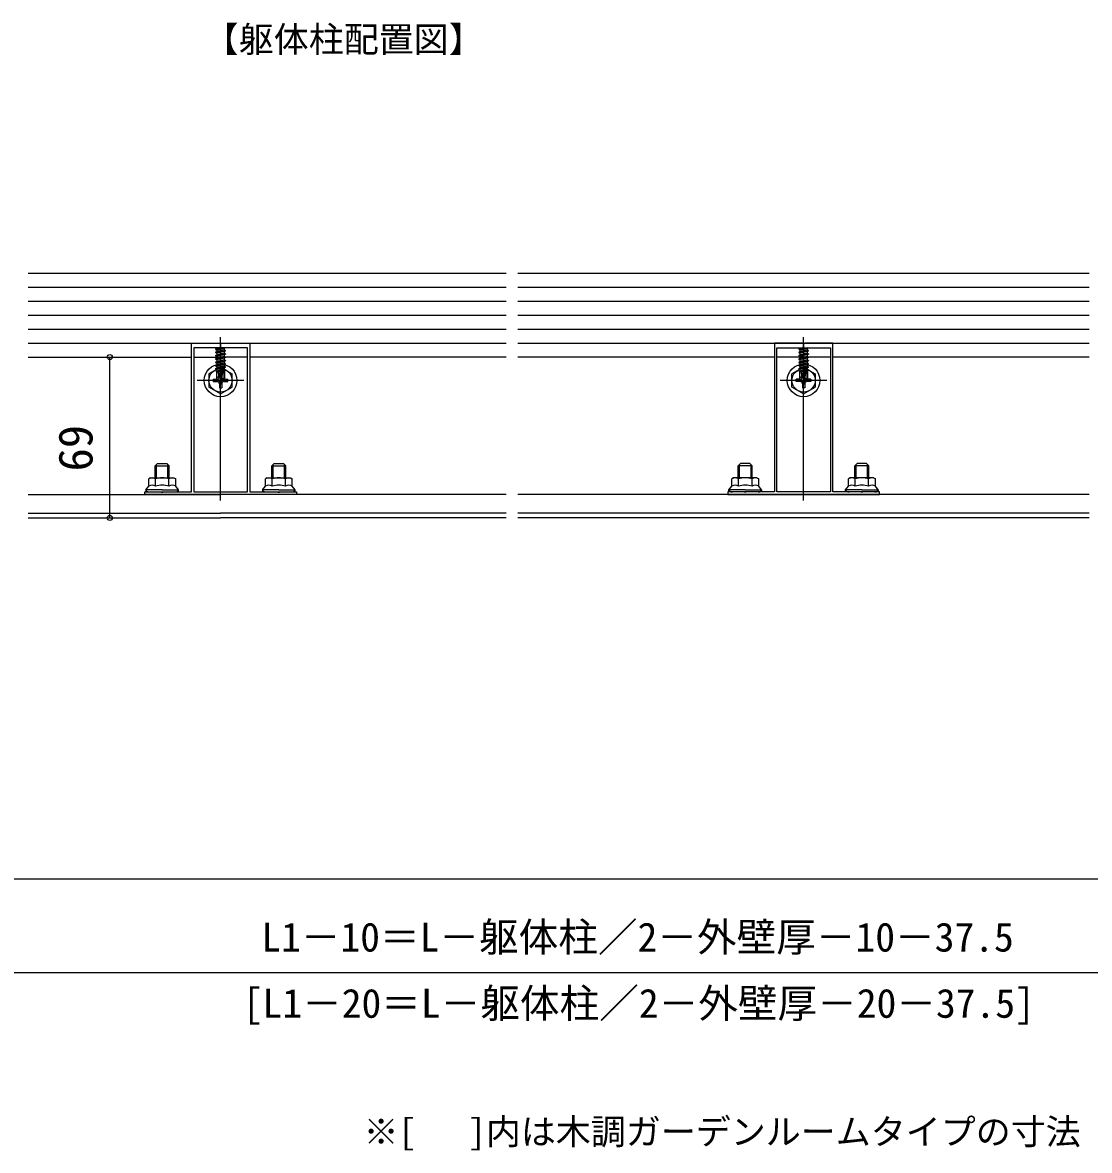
# Model space of a CAD drawing. Units: millimetres, scale not verified. Extents: x -875 to 875, y -1304 to 1297.
# Drawn here: x -199.3 to 258.2, y 35 to 518.8 of the extents above; entities that cross this region are included whole.
import ezdxf
from ezdxf.enums import TextEntityAlignment as Align

# ---------------------------------------------------------------- set-up
doc = ezdxf.new("R2010")
doc.units = ezdxf.units.MM
doc.header["$LTSCALE"] = 8
for name, color, linetype in [('0-2_USER1', 3, 'Continuous'), ('0-3_YKK_11', 7, 'Continuous'), ('0-5_YKK_12', 2, 'Continuous'), ('0-6_YKK_13', 4, 'Continuous'), ('0-8_YKK_D', 6, 'Continuous'), ('0-A_YSS_K', 3, 'Continuous')]:
    doc.layers.add(name, color=color, linetype=linetype)
doc.styles.add('ＭＳ ゴシック', font='')
doc.styles.get('ＭＳ ゴシック').set_extended_font_data('MS Gothic')

msp = doc.modelspace()

# ---------------------------------------------------------------- linework, layer by layer
at = {"layer": '0-3_YKK_11'}
for points in [[(-81.87, 316.317), (-146.87, 316.317), (-146.87, 317.517), (-139.828, 317.517), (-139.645, 317.397), (-139.095, 317.397), (-138.912, 317.517), (-126.87, 317.517), (-126.87, 381.317), (-114.828, 381.317), (-114.645, 381.197), (-114.095, 381.197), (-113.912, 381.317), (-101.87, 381.317), (-101.87, 317.517), (-89.828, 317.517), (-89.645, 317.397), (-89.095, 317.397), (-88.912, 317.517), (-81.87, 317.517)], [(-125.87, 379.317), (-125.87, 317.517), (-102.87, 317.517), (-102.87, 379.317)], [(103.13, 316.317), (168.13, 316.317), (168.13, 317.517), (161.088, 317.517), (160.905, 317.397), (160.355, 317.397), (160.172, 317.517), (148.13, 317.517), (148.13, 381.317), (136.088, 381.317), (135.905, 381.197), (135.355, 381.197), (135.172, 381.317), (123.13, 381.317), (123.13, 317.517), (111.088, 317.517), (110.905, 317.397), (110.355, 317.397), (110.172, 317.517), (103.13, 317.517)], [(147.13, 379.317), (147.13, 317.517), (124.13, 317.517), (124.13, 379.317)]]:
    msp.add_lwpolyline(points, close=True, dxfattribs=at)
at = {"layer": '0-5_YKK_12'}
for p, q in [((-114.37, 313.817), (-114.37, 383.817)), ((135.63, 313.817), (135.63, 383.817)), ((-196.87, 375.317), (-126.87, 375.317)), ((-125.87, 375.317), (-114.37, 375.317)), ((-102.87, 375.317), (-114.37, 375.317)), ((8.13, 375.317), (-101.87, 375.317)), ((123.13, 375.317), (13.13, 375.317)), ((147.13, 375.317), (124.13, 375.317)), ((258.129, 375.317), (148.13, 375.317)), ((-104.37, 365.317), (-124.37, 365.317)), ((145.63, 365.317), (125.63, 365.317)), ((-196.87, 316.317), (-114.37, 316.317)), ((8.13, 316.317), (-114.37, 316.317)), ((258.129, 316.317), (13.13, 316.317)), ((-196.87, 308.317), (-114.37, 308.317)), ((-196.87, 306.317), (-114.37, 306.317)), ((8.13, 308.317), (-114.37, 308.317)), ((8.13, 306.317), (-114.37, 306.317)), ((258.129, 308.317), (13.13, 308.317)), ((258.129, 306.317), (13.13, 306.317))]:
    msp.add_line(p, q, dxfattribs=at)
at = {"layer": '0-6_YKK_13'}
for p, q in [((-196.87, 411.317), (8.13, 411.317)), ((13.13, 411.317), (258.129, 411.317)), ((-196.87, 405.317), (8.13, 405.317)), ((13.13, 405.317), (258.129, 405.317)), ((-196.87, 399.317), (8.13, 399.317)), ((13.13, 399.317), (258.129, 399.317)), ((-196.87, 393.317), (8.13, 393.317)), ((13.13, 393.317), (258.129, 393.317)), ((-196.87, 387.317), (8.13, 387.317)), ((13.13, 387.317), (258.129, 387.317)), ((-196.87, 381.317), (8.13, 381.317)), ((-112.57, 379.317), (-116.47, 378.667)), ((-116.47, 378.767), (-113.17, 379.317)), ((-116.47, 378.767), (-115.92, 379.085)), ((-116.47, 378.767), (-116.47, 378.667)), ((-116.47, 378.667), (-115.92, 378.35)), ((-116.47, 377.367), (-112.27, 378.067)), ((-112.27, 377.967), (-116.47, 377.267)), ((-116.47, 377.367), (-115.92, 377.685)), ((-114.891, 379.317), (-115.92, 379.085)), ((-115.92, 379.317), (-115.92, 379.085)), ((-112.82, 378.385), (-115.92, 377.685)), ((-115.92, 378.35), (-115.92, 377.685)), ((-114.37, 381.317), (-114.37, 363.617)), ((-112.82, 379.05), (-112.82, 378.385)), ((-112.27, 378.067), (-112.82, 378.385)), ((-112.82, 377.65), (-112.82, 376.985)), ((-112.27, 378.067), (-112.27, 377.967)), ((13.13, 381.317), (258.129, 381.317)), ((137.43, 379.317), (133.53, 378.667)), ((133.53, 378.767), (136.83, 379.317)), ((133.53, 378.767), (134.08, 379.085)), ((133.53, 378.767), (133.53, 378.667)), ((133.53, 378.667), (134.08, 378.35)), ((133.53, 377.367), (137.73, 378.067)), ((137.73, 377.967), (133.53, 377.267)), ((133.53, 377.367), (134.08, 377.685)), ((135.109, 379.317), (134.08, 379.085)), ((134.08, 379.317), (134.08, 379.085)), ((137.18, 378.385), (134.08, 377.685)), ((134.08, 378.35), (134.08, 377.685)), ((135.63, 381.317), (135.63, 363.617)), ((137.18, 379.05), (137.18, 378.385)), ((137.73, 378.067), (137.18, 378.385)), ((137.18, 377.65), (137.18, 376.985)), ((137.73, 378.067), (137.73, 377.967)), ((-116.47, 377.367), (-116.47, 377.267)), ((-116.47, 377.267), (-115.92, 376.95)), ((-116.47, 375.967), (-112.27, 376.667)), ((-112.27, 376.567), (-116.47, 375.867)), ((-116.47, 375.967), (-115.92, 376.285)), ((-116.47, 375.967), (-116.47, 375.867)), ((-116.47, 375.867), (-115.92, 375.55)), ((-116.47, 374.567), (-112.27, 375.267)), ((-112.27, 375.167), (-116.47, 374.467)), ((-116.47, 374.567), (-115.92, 374.885)), ((-116.47, 374.567), (-116.47, 374.467)), ((-116.47, 374.467), (-115.92, 374.15)), ((-116.47, 373.167), (-112.27, 373.867)), ((-112.27, 373.767), (-116.47, 373.067)), ((-116.47, 373.167), (-115.92, 373.485)), ((-116.47, 373.167), (-116.47, 373.067)), ((-116.47, 373.067), (-115.92, 372.75)), ((-112.82, 376.985), (-115.92, 376.285)), ((-115.92, 376.95), (-115.92, 376.285)), ((-112.82, 375.585), (-115.92, 374.885)), ((-115.92, 375.55), (-115.92, 374.885)), ((-112.82, 374.185), (-115.92, 373.485)), ((-115.92, 374.15), (-115.92, 373.485)), ((-112.82, 372.785), (-115.92, 372.085)), ((-115.92, 372.75), (-115.92, 372.085)), ((-112.27, 376.667), (-112.82, 376.985)), ((-112.82, 376.25), (-112.82, 375.585)), ((-112.27, 375.267), (-112.82, 375.585)), ((-112.82, 374.85), (-112.82, 374.185)), ((-112.27, 373.867), (-112.82, 374.185)), ((-112.82, 373.45), (-112.82, 372.785)), ((-112.27, 372.467), (-112.82, 372.785)), ((-112.27, 376.667), (-112.27, 376.567)), ((-112.27, 375.267), (-112.27, 375.167)), ((-112.27, 373.867), (-112.27, 373.767)), ((133.53, 377.367), (133.53, 377.267)), ((133.53, 377.267), (134.08, 376.95)), ((133.53, 375.967), (137.73, 376.667)), ((137.73, 376.567), (133.53, 375.867)), ((133.53, 375.967), (134.08, 376.285)), ((133.53, 375.967), (133.53, 375.867)), ((133.53, 375.867), (134.08, 375.55)), ((133.53, 374.567), (137.73, 375.267)), ((137.73, 375.167), (133.53, 374.467)), ((133.53, 374.567), (134.08, 374.885)), ((133.53, 374.567), (133.53, 374.467)), ((133.53, 374.467), (134.08, 374.15)), ((133.53, 373.167), (137.73, 373.867)), ((137.73, 373.767), (133.53, 373.067)), ((133.53, 373.167), (134.08, 373.485)), ((133.53, 373.167), (133.53, 373.067)), ((133.53, 373.067), (134.08, 372.75)), ((137.18, 376.985), (134.08, 376.285)), ((134.08, 376.95), (134.08, 376.285)), ((137.18, 375.585), (134.08, 374.885)), ((134.08, 375.55), (134.08, 374.885)), ((137.18, 374.185), (134.08, 373.485)), ((134.08, 374.15), (134.08, 373.485)), ((137.18, 372.785), (134.08, 372.085)), ((134.08, 372.75), (134.08, 372.085)), ((137.73, 376.667), (137.18, 376.985)), ((137.18, 376.25), (137.18, 375.585)), ((137.73, 375.267), (137.18, 375.585)), ((137.18, 374.85), (137.18, 374.185)), ((137.73, 373.867), (137.18, 374.185)), ((137.18, 373.45), (137.18, 372.785)), ((137.73, 372.467), (137.18, 372.785)), ((137.73, 376.667), (137.73, 376.567)), ((137.73, 375.267), (137.73, 375.167)), ((137.73, 373.867), (137.73, 373.767)), ((-114.37, 371.067), (-119.37, 368.18)), ((-119.37, 368.18), (-119.37, 362.454)), ((-116.47, 371.767), (-112.27, 372.467)), ((-112.27, 372.367), (-116.47, 371.667)), ((-116.47, 371.767), (-115.92, 372.085)), ((-116.47, 371.767), (-116.47, 371.667)), ((-116.47, 371.667), (-115.92, 371.35)), ((-116.47, 370.367), (-112.27, 371.067)), ((-113.331, 370.791), (-116.47, 370.267)), ((-116.47, 370.367), (-115.92, 370.685)), ((-116.47, 370.367), (-116.47, 370.267)), ((-116.47, 370.267), (-115.92, 369.95)), ((-113.692, 369.507), (-116.27, 369.083)), ((-116.27, 369.083), (-115.92, 369.285)), ((-116.07, 368.988), (-116.27, 369.083)), ((-116.07, 369.017), (-116.07, 366.167)), ((-113.794, 369.017), (-116.07, 369.017)), ((-112.82, 371.385), (-115.92, 370.685)), ((-115.92, 371.35), (-115.92, 370.685)), ((-113.487, 370.499), (-115.92, 369.95)), ((-115.92, 369.95), (-115.92, 369.285)), ((-113.631, 369.802), (-115.92, 369.285)), ((-113.752, 369.241), (-114.904, 369.017)), ((-114.87, 368.467), (-114.87, 366.817)), ((-113.87, 368.467), (-114.87, 368.467)), ((-114.37, 371.067), (-109.37, 368.18)), ((-113.461, 370.624), (-114.37, 366.239)), ((-113.038, 370.74), (-114.22, 365.042)), ((-113.87, 368.467), (-113.87, 366.817)), ((-113.791, 369.03), (-113.85, 369.017)), ((-112.27, 370.967), (-113.184, 370.815)), ((-112.82, 369.985), (-112.973, 369.95)), ((-112.97, 370.569), (-112.97, 366.292)), ((-112.37, 369.725), (-112.97, 369.626)), ((-112.37, 369.51), (-112.97, 369.393)), ((-112.67, 369.017), (-112.97, 369.017)), ((-112.82, 372.05), (-112.82, 371.385)), ((-112.27, 371.067), (-112.82, 371.385)), ((-112.82, 370.65), (-112.82, 369.985)), ((-112.37, 369.725), (-112.82, 369.985)), ((-112.67, 369.336), (-112.67, 366.167)), ((-112.37, 369.725), (-112.37, 369.51)), ((-112.27, 372.467), (-112.27, 372.367)), ((-112.27, 371.067), (-112.27, 370.967)), ((-109.37, 362.454), (-109.37, 368.18)), ((135.63, 371.067), (130.63, 368.18)), ((130.63, 362.454), (130.63, 368.18)), ((133.53, 371.767), (137.73, 372.467)), ((137.73, 372.367), (133.53, 371.667)), ((133.53, 371.767), (134.08, 372.085)), ((133.53, 371.767), (133.53, 371.667)), ((133.53, 371.667), (134.08, 371.35)), ((133.53, 370.367), (137.73, 371.067)), ((136.669, 370.791), (133.53, 370.267)), ((133.53, 370.367), (134.08, 370.685)), ((133.53, 370.367), (133.53, 370.267)), ((133.53, 370.267), (134.08, 369.95)), ((136.308, 369.507), (133.73, 369.083)), ((133.73, 369.083), (134.08, 369.285)), ((133.93, 368.988), (133.73, 369.083)), ((133.93, 369.017), (133.93, 366.167)), ((136.206, 369.017), (133.93, 369.017)), ((137.18, 371.385), (134.08, 370.685)), ((134.08, 371.35), (134.08, 370.685)), ((136.513, 370.499), (134.08, 369.95)), ((134.08, 369.95), (134.08, 369.285)), ((136.369, 369.802), (134.08, 369.285)), ((136.248, 369.241), (135.096, 369.017)), ((135.13, 368.467), (135.13, 366.817)), ((135.13, 368.467), (136.13, 368.467)), ((135.63, 371.067), (140.63, 368.18)), ((136.539, 370.624), (135.63, 366.239)), ((136.962, 370.74), (135.78, 365.042)), ((136.13, 368.467), (136.13, 366.817)), ((136.209, 369.03), (136.15, 369.017)), ((137.73, 370.967), (136.816, 370.815)), ((137.18, 369.985), (137.027, 369.95)), ((137.03, 370.569), (137.03, 366.292)), ((137.63, 369.725), (137.03, 369.626)), ((137.63, 369.51), (137.03, 369.393)), ((137.33, 369.017), (137.03, 369.017)), ((137.18, 372.05), (137.18, 371.385)), ((137.73, 371.067), (137.18, 371.385)), ((137.18, 370.65), (137.18, 369.985)), ((137.63, 369.725), (137.18, 369.985)), ((137.33, 369.336), (137.33, 366.167)), ((137.63, 369.725), (137.63, 369.51)), ((137.73, 372.467), (137.73, 372.367)), ((137.73, 371.067), (137.73, 370.967)), ((140.63, 368.18), (140.63, 362.454)), ((-117.52, 365.817), (-115.87, 365.817)), ((-117.52, 365.817), (-117.52, 364.817)), ((-117.52, 364.817), (-115.87, 364.817)), ((-115.113, 366.971), (-116.07, 366.167)), ((-114.52, 364.617), (-116.07, 366.167)), ((-114.87, 363.817), (-114.87, 362.167)), ((-114.37, 366.239), (-114.52, 364.617)), ((-114.52, 364.617), (-114.22, 364.617)), ((-114.37, 366.239), (-114.37, 364.617)), ((-112.97, 366.292), (-114.22, 365.042)), ((-114.22, 364.617), (-112.67, 366.167)), ((-114.22, 365.042), (-114.22, 364.617)), ((-113.87, 363.817), (-113.87, 362.167)), ((-112.67, 366.167), (-112.97, 366.292)), ((-112.87, 365.817), (-111.22, 365.817)), ((-112.87, 364.817), (-111.22, 364.817)), ((-111.22, 364.817), (-111.22, 365.817)), ((134.13, 365.817), (132.48, 365.817)), ((132.48, 364.817), (132.48, 365.817)), ((134.13, 364.817), (132.48, 364.817)), ((134.887, 366.971), (133.93, 366.167)), ((135.48, 364.617), (133.93, 366.167)), ((135.13, 363.817), (135.13, 362.167)), ((135.63, 366.239), (135.48, 364.617)), ((135.48, 364.617), (135.78, 364.617)), ((135.63, 366.239), (135.63, 364.617)), ((137.03, 366.292), (135.78, 365.042)), ((135.78, 364.617), (137.33, 366.167)), ((135.78, 365.042), (135.78, 364.617)), ((136.13, 363.817), (136.13, 362.167)), ((137.33, 366.167), (137.03, 366.292)), ((138.78, 365.817), (137.13, 365.817)), ((138.78, 364.817), (137.13, 364.817)), ((138.78, 365.817), (138.78, 364.817)), ((-114.37, 359.567), (-119.37, 362.454)), ((-114.87, 362.167), (-113.87, 362.167)), ((-114.37, 359.567), (-109.37, 362.454)), ((135.63, 359.567), (130.63, 362.454)), ((136.13, 362.167), (135.13, 362.167)), ((135.63, 359.567), (140.63, 362.454)), ((-141.83, 323.517), (-141.83, 329.157)), ((-136.91, 323.517), (-136.91, 329.157)), ((-91.83, 323.517), (-91.83, 329.157)), ((-86.91, 323.517), (-86.91, 329.157)), ((108.17, 323.517), (108.17, 329.157)), ((113.09, 323.517), (113.09, 329.157)), ((158.17, 323.517), (158.17, 329.157)), ((163.09, 323.517), (163.09, 329.157)), ((-142.37, 328.617), (-136.37, 328.617)), ((-92.37, 328.617), (-86.37, 328.617)), ((113.63, 328.617), (107.63, 328.617)), ((163.63, 328.617), (157.63, 328.617)), ((-146.37, 318.317), (-145.144, 319.917)), ((-144.37, 323.517), (-145.144, 323.071)), ((-145.144, 319.917), (-145.144, 323.071)), ((-144.37, 323.517), (-134.37, 323.517)), ((-142.257, 319.917), (-142.257, 323.071)), ((-136.483, 319.917), (-136.483, 323.071)), ((-134.37, 323.517), (-133.597, 323.071)), ((-133.597, 319.917), (-133.597, 323.071)), ((-132.37, 318.317), (-133.597, 319.917)), ((-96.37, 318.317), (-95.144, 319.917)), ((-94.37, 323.517), (-95.144, 323.071)), ((-95.144, 319.917), (-95.144, 323.071)), ((-94.37, 323.517), (-84.37, 323.517)), ((-92.257, 319.917), (-92.257, 323.071)), ((-86.483, 319.917), (-86.483, 323.071)), ((-84.37, 323.517), (-83.597, 323.071)), ((-83.597, 319.917), (-83.597, 323.071)), ((-82.37, 318.317), (-83.597, 319.917)), ((103.63, 318.317), (104.856, 319.917)), ((105.63, 323.517), (104.856, 323.071)), ((104.856, 319.917), (104.856, 323.071)), ((115.63, 323.517), (105.63, 323.517)), ((107.743, 319.917), (107.743, 323.071)), ((113.517, 319.917), (113.517, 323.071)), ((115.63, 323.517), (116.403, 323.071)), ((116.403, 319.917), (116.403, 323.071)), ((117.63, 318.317), (116.403, 319.917)), ((153.63, 318.317), (154.856, 319.917)), ((155.63, 323.517), (154.856, 323.071)), ((154.856, 319.917), (154.856, 323.071)), ((165.63, 323.517), (155.63, 323.517)), ((157.743, 319.917), (157.743, 323.071)), ((163.517, 319.917), (163.517, 323.071)), ((165.63, 323.517), (166.403, 323.071)), ((166.403, 319.917), (166.403, 323.071)), ((167.63, 318.317), (166.403, 319.917)), ((-146.37, 318.317), (-146.37, 317.517)), ((-139.37, 318.317), (-146.37, 318.317)), ((-146.37, 317.517), (-132.37, 317.517)), ((-139.37, 318.317), (-132.37, 318.317)), ((-132.37, 317.517), (-132.37, 318.317)), ((-96.37, 318.317), (-96.37, 317.517)), ((-89.37, 318.317), (-96.37, 318.317)), ((-96.37, 317.517), (-82.37, 317.517)), ((-89.37, 318.317), (-82.37, 318.317)), ((-82.37, 317.517), (-82.37, 318.317)), ((103.63, 317.517), (103.63, 318.317)), ((110.63, 318.317), (103.63, 318.317)), ((117.63, 317.517), (103.63, 317.517)), ((110.63, 318.317), (117.63, 318.317)), ((117.63, 318.317), (117.63, 317.517)), ((153.63, 317.517), (153.63, 318.317)), ((160.63, 318.317), (153.63, 318.317)), ((167.63, 317.517), (153.63, 317.517)), ((160.63, 318.317), (167.63, 318.317)), ((167.63, 318.317), (167.63, 317.517))]:
    msp.add_line(p, q, dxfattribs=at)
for points in [[(-112.357, 379.317), (-112.82, 379.05), (-115.92, 378.35)], [(-112.27, 377.967), (-112.82, 377.65), (-115.92, 376.95)], [(137.643, 379.317), (137.18, 379.05), (134.08, 378.35)], [(137.73, 377.967), (137.18, 377.65), (134.08, 376.95)], [(-112.27, 376.567), (-112.82, 376.25), (-115.92, 375.55)], [(-112.27, 375.167), (-112.82, 374.85), (-115.92, 374.15)], [(-112.27, 373.767), (-112.82, 373.45), (-115.92, 372.75)], [(137.73, 376.567), (137.18, 376.25), (134.08, 375.55)], [(137.73, 375.167), (137.18, 374.85), (134.08, 374.15)], [(137.73, 373.767), (137.18, 373.45), (134.08, 372.75)], [(-112.27, 372.367), (-112.82, 372.05), (-115.92, 371.35)], [(-114.37, 366.239), (-115.113, 366.971), (-115.27, 369.017)], [(-112.27, 370.967), (-112.82, 370.65), (-112.974, 370.615)], [(-112.37, 369.51), (-112.82, 369.25), (-112.97, 369.216)], [(137.73, 372.367), (137.18, 372.05), (134.08, 371.35)], [(135.63, 366.239), (134.887, 366.971), (134.73, 369.017)], [(137.73, 370.967), (137.18, 370.65), (137.026, 370.615)], [(137.63, 369.51), (137.18, 369.25), (137.03, 369.216)], [(-142.37, 323.517), (-142.37, 328.617), (-141.37, 329.617), (-137.37, 329.617)], [(-136.37, 323.517), (-136.37, 328.617), (-137.37, 329.617)], [(-92.37, 323.517), (-92.37, 328.617), (-91.37, 329.617), (-87.37, 329.617)], [(-86.37, 323.517), (-86.37, 328.617), (-87.37, 329.617)], [(107.63, 323.517), (107.63, 328.617), (108.63, 329.617)], [(113.63, 323.517), (113.63, 328.617), (112.63, 329.617), (108.63, 329.617)], [(157.63, 323.517), (157.63, 328.617), (158.63, 329.617)], [(163.63, 323.517), (163.63, 328.617), (162.63, 329.617), (158.63, 329.617)]]:
    msp.add_lwpolyline(points, dxfattribs=at)
for centre, radius in [((-114.37, 365.317), 7), ((-114.37, 365.317), 5), ((135.63, 365.317), 7), ((135.63, 365.317), 5)]:
    msp.add_circle(centre, radius, dxfattribs=at)
for centre, radius, start, end in [((-113.219, 370.569), 0.248, 0, 167.19096), ((136.781, 370.569), 0.248, 0, 167.19096), ((-115.87, 366.817), 1, 270, 0), ((-115.87, 363.817), 1, 0, 90), ((-112.87, 366.817), 1, 180, 270), ((-112.87, 363.817), 1, 90, 180), ((134.13, 366.817), 1, 270, 0), ((134.13, 363.817), 1, 0, 90), ((137.13, 366.817), 1, 180, 270), ((137.13, 363.817), 1, 90, 180), ((-143.7, 320.961), 2.556, 55.61575, 124.38425), ((-143.7, 317.808), 2.556, 55.61575, 124.38425), ((-139.37, 313.964), 9.553, 90, 107.58795), ((-139.37, 310.81), 9.553, 90, 107.58795), ((-139.37, 313.964), 9.553, 72.41205, 90), ((-139.37, 310.81), 9.553, 72.41205, 90), ((-135.04, 320.961), 2.556, 55.61575, 124.38425), ((-135.04, 317.808), 2.556, 55.61575, 124.38425), ((-93.7, 320.961), 2.556, 55.61575, 124.38425), ((-93.7, 317.808), 2.556, 55.61575, 124.38425), ((-89.37, 313.964), 9.553, 90, 107.58795), ((-89.37, 310.81), 9.553, 90, 107.58795), ((-89.37, 313.964), 9.553, 72.41205, 90), ((-89.37, 310.81), 9.553, 72.41205, 90), ((-85.04, 320.961), 2.556, 55.61575, 124.38425), ((-85.04, 317.808), 2.556, 55.61575, 124.38425), ((106.3, 320.961), 2.556, 55.61575, 124.38425), ((106.3, 317.808), 2.556, 55.61575, 124.38425), ((110.63, 313.964), 9.553, 90, 107.58795), ((110.63, 310.81), 9.553, 90, 107.58795), ((110.63, 313.964), 9.553, 72.41205, 90), ((110.63, 310.81), 9.553, 72.41205, 90), ((114.96, 320.961), 2.556, 55.61575, 124.38425), ((114.96, 317.808), 2.556, 55.61575, 124.38425), ((156.3, 320.961), 2.556, 55.61575, 124.38425), ((156.3, 317.808), 2.556, 55.61575, 124.38425), ((160.63, 313.964), 9.553, 90, 107.58795), ((160.63, 310.81), 9.553, 90, 107.58795), ((160.63, 313.964), 9.553, 72.41205, 90), ((160.63, 310.81), 9.553, 72.41205, 90), ((164.96, 320.961), 2.556, 55.61575, 124.38425), ((164.96, 317.808), 2.556, 55.61575, 124.38425)]:
    msp.add_arc(centre, radius, start, end, dxfattribs=at)
for centre, major_axis, start_param, end_param in [((-144.87, 318.317), (1.5, 0), 3.1415927, 4.712389), ((-133.87, 318.317), (-1.5, 0), 1.5707963, 3.1415927), ((-94.87, 318.317), (1.5, 0), 3.1415927, 4.712389), ((-83.87, 318.317), (-1.5, 0), 1.5707963, 3.1415927), ((105.13, 318.317), (1.5, 0), 3.1415927, 4.712389), ((116.13, 318.317), (-1.5, 0), 1.5707963, 3.1415927), ((155.13, 318.317), (1.5, 0), 3.1415927, 4.712389), ((166.13, 318.317), (-1.5, 0), 1.5707963, 3.1415927)]:
    msp.add_ellipse(centre, major_axis=major_axis, ratio=0.533333, start_param=start_param, end_param=end_param, dxfattribs=at)
at = {"layer": '0-8_YKK_D'}
for p, q in [((-161.87, 306.317), (-161.87, 375.317)), ((-364.37, 111.317), (635.63, 111.317))]:
    msp.add_line(p, q, dxfattribs=at)
for centre in [(-161.87, 375.317), (-161.87, 306.317)]:
    msp.add_circle(centre, 1.075, dxfattribs=at)
at = {"layer": '0-A_YSS_K'}
msp.add_line((747.555, 151.317), (-521.36, 151.317), dxfattribs=at)

# ---------------------------------------------------------------- texts
at = {"layer": '0-2_USER1', "style": 'ＭＳ ゴシック'}
for s, p in [('【躯体柱配置図】', (-121.557, 502.845)), ('※[   ]内は木調ガーデンルームタイプの寸法', (-53.045, 34.22))]:
    msp.add_text(s, height=11, dxfattribs=at).set_placement(p, align=Align.BOTTOM_LEFT)
at = {"layer": '0-8_YKK_D', "style": 'ＭＳ ゴシック'}
msp.add_text('69', height=14.66, rotation=90, dxfattribs=at).set_placement((-164.87, 326.272), align=Align.BOTTOM_LEFT)
for s, p in [('L1－10＝L－躯体柱／2－外壁厚－10－37.5', (-96.913, 116.539)), ('[L1－20＝L－躯体柱／2－外壁厚－20－37.5]', (-104.833, 88.13))]:
    msp.add_text(s, height=12.46, dxfattribs=at).set_placement(p, align=Align.BOTTOM_LEFT)

doc.saveas('drawing.dxf')
